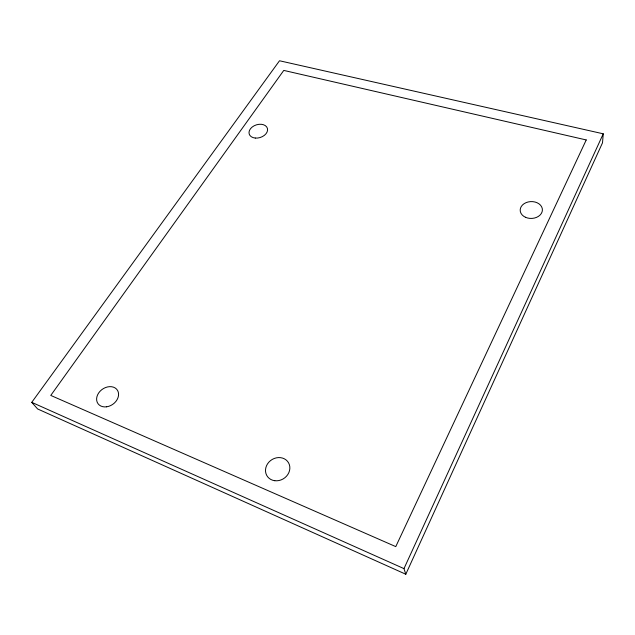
<?xml version="1.0" encoding="UTF-8"?>
<svg xmlns="http://www.w3.org/2000/svg" width="635" height="635" viewBox="0 0 635 635"><rect width="100%" height="100%" fill="white"/><g stroke="black" fill="none" stroke-linecap="round" stroke-linejoin="round"><path stroke-width="0.95" d="M603.25 133.81L602.512 142.788L405.797 574.238L37.6 408.948L31.75 402.344L279.511 60.762L603.25 133.81L403.971 568.619L405.797 574.238M31.75 402.344L403.971 568.619M586.232 139.946L395.772 546.616L50.76 395.422L283.774 70.414L586.232 139.946M255.294 138.065A9.533 6.612 -17.7 0 0 267.422 128.429A9.533 6.612 -17.7 0 0 252.182 127.04A9.533 6.612 -17.7 0 0 255.294 138.065M106.577 406.813A11.827 9.168 -35.6 0 0 117.586 390.477A11.827 9.168 -35.6 0 0 98.623 393.041A11.827 9.168 -35.6 0 0 106.577 406.813M274.78 480.711A12.605 11.16 -33.5 0 0 289.385 464.733A12.605 11.16 -33.5 0 0 268.899 462.121A12.605 11.16 -33.5 0 0 274.78 480.711M525.431 217.257A11.12 8.43 -1.9 0 0 542.401 210.129A11.12 8.43 -1.9 0 0 526.042 202.66A11.12 8.43 -1.9 0 0 525.431 217.257"/></g></svg>
